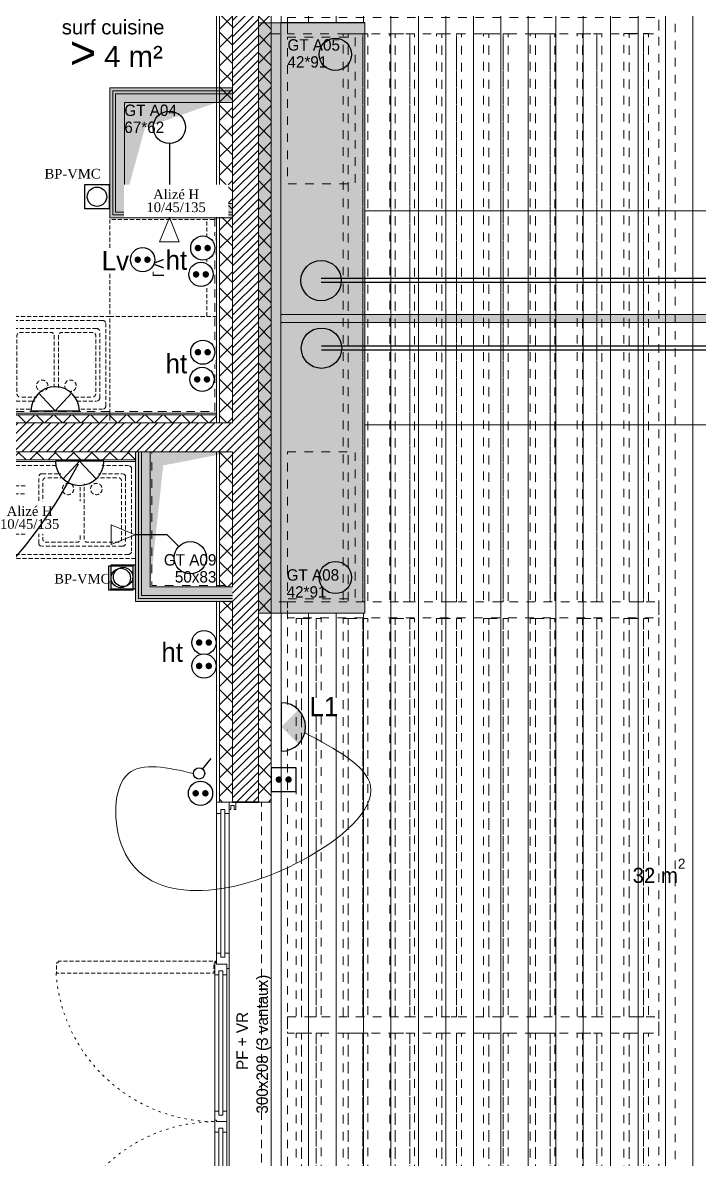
# Model space of a CAD drawing. Header units: centimetres. Extents: x 2738 to 7810, y 2495 to 5758.
# Drawn here: x 6062 to 6481, y 3696 to 4400 of the extents above; entities that cross this region are included whole.
import ezdxf

# ---------------------------------------------------------------- set-up
doc = ezdxf.new("R2010")
doc.units = ezdxf.units.CM
doc.header["$LTSCALE"] = 12.7
for name, pattern in [('ISO-03', [3, 1.2, -1.8]), ('Style de ligne -11', [0.694444, 0.41656, -0.277884]), ('Style de ligne -12', [0.328084, 0.109361, -0.218723]), ('Style de ligne -13', [0.295276, 0.19685, -0.098425]), ('VW-01', [0.83312, 0.41656, -0.41656])]:
    doc.linetypes.add(name, pattern=pattern)
for name, color, linetype, lineweight in [('B amÈnagement intÈrieur', 7, 'Continuous', 5), ('B aménagement intérieur', 7, 'Continuous', 5), ('B GÈnÈral', 7, 'Continuous', 5), ('B Général', 7, 'Continuous', 5), ('C ANNOTATIONS-prestations', 7, 'Continuous', 5), ('C ANNOTATIONS-texte surfaces', 7, 'Continuous', 5), ('F REMPLISSAGE-vert clair', 7, 'Continuous', 13), ('F REMPLISSAGE-vert clair-1', 7, 'Continuous', 5), ('F REMPLISSAGE-vert foncÈ', 7, 'Continuous', 5), ('F REMPLISSAGE-vert foncé', 7, 'Continuous', 13), ('prlm-ELEC-CFO', 1, 'Continuous', 25)]:
    doc.layers.add(name, color=color, linetype=linetype, lineweight=lineweight)
doc.layers.add('B faience', color=7, linetype='Style de ligne -11', lineweight=13, true_color=0x0040ff)
doc.layers.add('C ANNOTATIONS-textes-numérotation gaine', color=7, linetype='ISO-03', lineweight=5, true_color=0xdd0000)
doc.layers.add('prlm-VMC', color=93, linetype='Continuous')
doc.styles.add('Eurostile', font='')
doc.styles.add('Eurostile (bold)', font='')
doc.styles.add('prlm-elec-cfo', font='comic.ttf', dxfattribs={"height": 12})
doc.styles.add('prlm-sejc', font='arial.ttf', dxfattribs={"height": 20})
doc.styles.add('prlm-vmc', font='pala.ttf', dxfattribs={"height": 14})
doc.styles.get('Eurostile').set_extended_font_data('Eurostile')
doc.styles.get('Eurostile (bold)').set_extended_font_data('Eurostile', bold=True)
pattern_1 = [(45, (0, 0), (2.4253472, -2.6458333), [])]
pattern_2 = [(90, (0, 0), (17, 0), [])]
pattern_3 = [(45, (0, 0), (-5.656854, 5.656854), []), (135, (0, 0), (5.656854, 5.656854), [])]

# ---------------------------------------------------------------- blocks, each defined once
blk = doc.blocks.new('PF 300.208 + VR (3 vantaux)')
at = {"layer": 'B Général', "color": 7, "linetype": 'Continuous', "lineweight": 13}
for p, q in [((-150, 7), (-150, 17)), ((150, 7), (150, 17))]:
    blk.add_line(p, q, dxfattribs=at)
at = {"layer": 'B Général'}
blk.add_line((-143, 9), (47, 9), dxfattribs=at)
at = {"layer": 'B Général', "color": 7, "linetype": 'Continuous', "lineweight": 35}
for p, q in [((-150, 7), (-150, -9)), ((150, 7), (150, -9))]:
    blk.add_line(p, q, dxfattribs=at)
at = {"layer": 'B Général', "color": 7, "linetype": 'Style de ligne -13', "lineweight": 5, "flags": 128}
for points in [[(-147.5, 117), (-146.5, 117), (-146.5, 116), (-140, 116), (-140, 18.5), (-146.5, 18.5), (-146.5, 17.5), (-147.5, 17.5)], [(51.5, 115), (50.5, 115), (50.5, 116), (44, 116), (44, 18.5), (50.5, 18.5), (50.5, 17.5), (51.5, 17.5)]]:
    blk.add_lwpolyline(points, close=True, dxfattribs=at)
at = {"layer": 'B Général', "lineweight": 5, "flags": 128}
for points in [[(-143, 10.5), (-143, 9), (-150, 9), (-150, 17), (-145.5, 17), (-145.5, 10.5)], [(-54.5, 18), (-139, 18), (-139, 15.5), (-54.5, 15.5)], [(-41.5, 18), (43, 18), (43, 15.5), (-41.5, 15.5)], [(56.5, 17), (56.5, 14.25), (54, 14.25), (54, 11.75), (56.5, 11.75), (56.5, 9), (47, 9), (47, 10.5), (49.5, 10.5), (49.5, 17)], [(145.5, 14.25), (54, 14.25), (54, 11.75), (145.5, 11.75)], [(143, 17), (56.5, 17), (56.5, 14.25), (143, 14.25)], [(145.5, 14.25), (143, 14.25), (143, 17), (150, 17), (150, 9), (143, 9), (143, 11.75), (145.5, 11.75)], [(-150, 9), (-150, 5), (-145.5, 5), (-145.5, 6), (-148, 6), (-148, 8), (-145.5, 8), (-145.5, 9)], [(-54.5, 13), (-139, 13), (-139, 10.5), (-54.5, 10.5)], [(-41.5, 13), (43, 13), (43, 10.5), (-41.5, 10.5)], [(143, 11.75), (56.5, 11.75), (56.5, 9), (143, 9)], [(150, 9), (150, 5), (145.5, 5), (145.5, 6), (148, 6), (148, 8), (145.5, 8), (145.5, 9)]]:
    blk.add_lwpolyline(points, close=True, dxfattribs=at)
at = {"layer": 'B Général', "color": 7, "linetype": 'Continuous', "lineweight": 5, "flags": 128}
for points in [[(-139, 15.5), (-141.5, 15.5), (-141.5, 13), (-139, 13), (-139, 10.5), (-145.5, 10.5), (-145.5, 17), (-146.5, 17), (-146.5, 18), (-139, 18)], [(-54.5, 15.5), (-52, 15.5), (-52, 13), (-54.5, 13), (-54.5, 10.5), (-48, 10.5), (-48, 17), (-47, 17), (-47, 18), (-54.5, 18)], [(-41.5, 15.5), (-44, 15.5), (-44, 13), (-41.5, 13), (-41.5, 10.5), (-48, 10.5), (-48, 17), (-47, 17), (-47, 18), (-41.5, 18)], [(43, 15.5), (45.5, 15.5), (45.5, 13), (43, 13), (43, 10.5), (49.5, 10.5), (49.5, 17), (50.5, 17), (50.5, 18), (43, 18)]]:
    blk.add_lwpolyline(points, close=True, dxfattribs=at)
at = {"layer": 'B Général', "color": 7, "linetype": 'Style de ligne -11', "lineweight": 5, "flags": 128}
blk.add_lwpolyline([(-150, 9), (150, 9), (150, -11), (-150, -11)], close=True, dxfattribs=at)
at = {"layer": 'B Général', "lineweight": 13, "flags": 128}
blk.add_lwpolyline([(150, -9), (150, -17), (-150, -17), (-150, -9)], dxfattribs=at)
at = {"layer": 'B Général'}
for centre in [(-147, 17.5), (51, 17.5)]:
    blk.add_circle(centre, 0.5, dxfattribs=at)
at = {"layer": 'B Général', "color": 7, "linetype": 'Style de ligne -12', "lineweight": 5}
for centre, start, end in [((-147, 17.5), 0.29382, 90.28792), ((51, 17.5), 94.06495, 179.70618)]:
    blk.add_arc(centre, 99, start, end, dxfattribs=at)
at = {"layer": 'B Général', "insert": (2, 4.58), "char_height": 7.059, "attachment_point": 2, "rotation": 360, "line_spacing_factor": 0.894142, "style": 'Eurostile'}
blk.add_mtext('PF + VR', dxfattribs=at)
at = {"layer": 'C ANNOTATIONS-prestations', "rotation": 360, "line_spacing_factor": 0.894142}
for s, insert, char_height, attachment_point, style in [('6', (-141.14, -4.77), 9.41, 1, 'Eurostile (bold)'), ('300x208 (3 vantaux) ', (0, -7.82), 7.059, 2, 'Eurostile')]:
    blk.add_mtext(s, dxfattribs=dict(at, insert=insert, char_height=char_height, attachment_point=attachment_point, style=style))
blk = doc.blocks.new('Groupe-21-1')
at = {"layer": 'C ANNOTATIONS-prestations', "linetype": 'VW-01', "flags": 128}
for points in [[(6215.89, 4393.53), (6225.89, 4393.53), (6225.89, 4907.39), (6455.89, 4907.39), (6455.89, 3527.39), (6225.89, 3527.39), (6225.89, 4041.5), (6215.89, 4041.5), (6215.89, 3517.39), (6465.89, 3517.39), (6465.89, 4917.39), (6215.89, 4917.39)], [(6225.89, 4403.53), (6455.89, 4403.53), (6455.89, 4393.53), (6225.89, 4393.53)], [(6260.32, 4393.53), (6263.57, 4393.53), (6263.57, 4041.53), (6260.32, 4041.53)], [(6263.57, 4393.53), (6272.56, 4393.53), (6272.56, 4041.53), (6263.57, 4041.53)], [(6272.56, 4393.53), (6275.62, 4393.53), (6275.62, 4041.53), (6272.56, 4041.53)], [(6289.34, 4393.53), (6292.59, 4393.53), (6292.59, 4041.53), (6289.34, 4041.53)], [(6292.59, 4393.53), (6301.58, 4393.53), (6301.58, 4041.53), (6292.59, 4041.53)], [(6301.58, 4393.53), (6304.64, 4393.53), (6304.64, 4041.53), (6301.58, 4041.53)], [(6318.28, 4393.53), (6321.52, 4393.53), (6321.52, 4041.53), (6318.28, 4041.53)], [(6321.52, 4393.53), (6330.52, 4393.53), (6330.52, 4041.53), (6321.52, 4041.53)], [(6330.52, 4393.53), (6333.57, 4393.53), (6333.57, 4041.53), (6330.52, 4041.53)], [(6347.3, 4393.53), (6350.54, 4393.53), (6350.54, 4041.53), (6347.3, 4041.53)], [(6350.54, 4393.53), (6359.54, 4393.53), (6359.54, 4041.53), (6350.54, 4041.53)], [(6359.54, 4393.53), (6362.59, 4393.53), (6362.59, 4041.53), (6359.54, 4041.53)], [(6376.23, 4393.53), (6379.48, 4393.53), (6379.48, 4041.53), (6376.23, 4041.53)], [(6379.48, 4393.53), (6388.47, 4393.53), (6388.47, 4041.53), (6379.48, 4041.53)], [(6388.47, 4393.53), (6391.53, 4393.53), (6391.53, 4041.53), (6388.47, 4041.53)], [(6405.25, 4393.53), (6408.5, 4393.53), (6408.5, 4041.53), (6405.25, 4041.53)], [(6408.5, 4393.53), (6417.49, 4393.53), (6417.49, 4041.53), (6408.5, 4041.53)], [(6417.49, 4393.53), (6420.55, 4393.53), (6420.55, 4041.53), (6417.49, 4041.53)], [(6434.19, 4393.55), (6437.43, 4393.55), (6437.43, 4041.55), (6434.19, 4041.55)], [(6437.43, 4393.55), (6446.43, 4393.55), (6446.43, 4041.55), (6437.43, 4041.55)], [(6446.43, 4393.55), (6449.48, 4393.55), (6449.48, 4041.55), (6446.43, 4041.55)], [(6225.89, 4041.53), (6455.89, 4041.53), (6455.89, 4031.53), (6225.89, 4031.53)], [(6231.39, 4031.22), (6234.63, 4031.22), (6234.63, 3784.29), (6231.39, 3784.29)], [(6234.63, 4031.22), (6243.63, 4031.22), (6243.63, 3784.29), (6234.63, 3784.29)], [(6243.63, 4031.22), (6246.68, 4031.22), (6246.68, 3784.29), (6243.63, 3784.29)], [(6260.32, 4031.22), (6263.57, 4031.22), (6263.57, 3784.29), (6260.32, 3784.29)], [(6263.57, 4031.22), (6272.56, 4031.22), (6272.56, 3784.29), (6263.57, 3784.29)], [(6272.56, 4031.22), (6275.62, 4031.22), (6275.62, 3784.29), (6272.56, 3784.29)], [(6289.34, 4031.22), (6292.59, 4031.22), (6292.59, 3784.29), (6289.34, 3784.29)], [(6292.59, 4031.22), (6301.58, 4031.22), (6301.58, 3784.29), (6292.59, 3784.29)], [(6301.58, 4031.22), (6304.64, 4031.22), (6304.64, 3784.29), (6301.58, 3784.29)], [(6318.28, 4031.22), (6321.52, 4031.22), (6321.52, 3784.29), (6318.28, 3784.29)], [(6321.52, 4031.22), (6330.52, 4031.22), (6330.52, 3784.29), (6321.52, 3784.29)], [(6330.52, 4031.22), (6333.57, 4031.22), (6333.57, 3784.29), (6330.52, 3784.29)], [(6347.3, 4031.22), (6350.54, 4031.22), (6350.54, 3784.29), (6347.3, 3784.29)], [(6350.54, 4031.22), (6359.54, 4031.22), (6359.54, 3784.29), (6350.54, 3784.29)], [(6359.54, 4031.22), (6362.59, 4031.22), (6362.59, 3784.29), (6359.54, 3784.29)], [(6376.23, 4031.22), (6379.48, 4031.22), (6379.48, 3784.29), (6376.23, 3784.29)], [(6379.48, 4031.22), (6388.47, 4031.22), (6388.47, 3784.29), (6379.48, 3784.29)], [(6388.47, 4031.22), (6391.53, 4031.22), (6391.53, 3784.29), (6388.47, 3784.29)], [(6405.25, 4031.22), (6408.5, 4031.22), (6408.5, 3784.29), (6405.25, 3784.29)], [(6408.5, 4031.22), (6417.49, 4031.22), (6417.49, 3784.29), (6408.5, 3784.29)], [(6417.49, 4031.22), (6420.55, 4031.22), (6420.55, 3784.29), (6417.49, 3784.29)], [(6434.19, 4031.23), (6437.43, 4031.23), (6437.43, 3784.3), (6434.19, 3784.3)], [(6437.43, 4031.23), (6446.43, 4031.23), (6446.43, 3784.3), (6437.43, 3784.3)], [(6446.43, 4031.23), (6449.48, 4031.23), (6449.48, 3784.3), (6446.43, 3784.3)], [(6225.89, 3784.3), (6455.89, 3784.3), (6455.89, 3774.3), (6225.89, 3774.3)], [(6231.39, 3774.3), (6234.63, 3774.3), (6234.63, 3527.38), (6231.39, 3527.38)], [(6234.63, 3774.3), (6243.63, 3774.3), (6243.63, 3527.38), (6234.63, 3527.38)], [(6243.63, 3774.3), (6246.68, 3774.3), (6246.68, 3527.38), (6243.63, 3527.38)], [(6260.32, 3774.3), (6263.57, 3774.3), (6263.57, 3527.38), (6260.32, 3527.38)], [(6263.57, 3774.3), (6272.56, 3774.3), (6272.56, 3527.38), (6263.57, 3527.38)], [(6272.56, 3774.3), (6275.62, 3774.3), (6275.62, 3527.38), (6272.56, 3527.38)], [(6289.34, 3774.3), (6292.59, 3774.3), (6292.59, 3527.38), (6289.34, 3527.38)], [(6292.59, 3774.3), (6301.58, 3774.3), (6301.58, 3527.38), (6292.59, 3527.38)], [(6301.58, 3774.3), (6304.64, 3774.3), (6304.64, 3527.38), (6301.58, 3527.38)], [(6318.28, 3774.3), (6321.52, 3774.3), (6321.52, 3527.38), (6318.28, 3527.38)], [(6321.52, 3774.3), (6330.52, 3774.3), (6330.52, 3527.38), (6321.52, 3527.38)], [(6330.52, 3774.3), (6333.57, 3774.3), (6333.57, 3527.38), (6330.52, 3527.38)], [(6347.3, 3774.3), (6350.54, 3774.3), (6350.54, 3527.38), (6347.3, 3527.38)], [(6350.54, 3774.3), (6359.54, 3774.3), (6359.54, 3527.38), (6350.54, 3527.38)], [(6359.54, 3774.3), (6362.59, 3774.3), (6362.59, 3527.38), (6359.54, 3527.38)], [(6376.23, 3774.3), (6379.48, 3774.3), (6379.48, 3527.38), (6376.23, 3527.38)], [(6379.48, 3774.3), (6388.47, 3774.3), (6388.47, 3527.38), (6379.48, 3527.38)], [(6388.47, 3774.3), (6391.53, 3774.3), (6391.53, 3527.38), (6388.47, 3527.38)], [(6405.25, 3774.3), (6408.5, 3774.3), (6408.5, 3527.38), (6405.25, 3527.38)], [(6408.5, 3774.3), (6417.49, 3774.3), (6417.49, 3527.38), (6408.5, 3527.38)], [(6417.49, 3774.3), (6420.55, 3774.3), (6420.55, 3527.38), (6417.49, 3527.38)], [(6434.19, 3774.31), (6437.43, 3774.31), (6437.43, 3527.39), (6434.19, 3527.39)], [(6437.43, 3774.31), (6446.43, 3774.31), (6446.43, 3527.39), (6437.43, 3527.39)], [(6446.43, 3774.31), (6449.48, 3774.31), (6449.48, 3527.39), (6446.43, 3527.39)]]:
    blk.add_lwpolyline(points, close=True, dxfattribs=at)
blk = doc.blocks.new('Groupe-25-1')
at = {"layer": 'B Général', "color": 7, "linetype": 'VW-01', "lineweight": 5, "flags": 128}
for points in [[(6124.89, 4350.89), (6191.89, 4350.89), (6191.89, 4288.39), (6124.89, 4288.39)], [(6141.89, 4134.39), (6191.89, 4134.39), (6191.89, 4051.63), (6141.89, 4051.63)]]:
    blk.add_lwpolyline(points, close=True, dxfattribs=at)
at = {"layer": 'C ANNOTATIONS-textes-numérotation gaine', "color": 7, "linetype": 'VW-01', "flags": 128}
for points in [[(6225.89, 4391.39), (6267.89, 4391.39), (6267.89, 4300.39), (6225.89, 4300.39)], [(6225.89, 4134.39), (6267.89, 4134.39), (6267.89, 4043.39), (6225.89, 4043.39)]]:
    blk.add_lwpolyline(points, close=True, dxfattribs=at)
at = {"layer": 'C ANNOTATIONS-textes-numérotation gaine', "color": 7, "char_height": 7.059, "line_spacing_factor": 0.894142, "style": 'Eurostile'}
for s, insert, width, attachment_point in [('GT A05\\P42*91', (6225.89, 4390.09), 42, 1), ('GT A04\\P67*62', (6124.89, 4349.59), 56.9358, 1), ('GT A09\\P50x83', (6181.89, 4071.02), 50, 3), ('GT A08\\P42*91', (6225.38, 4061.68), 40.9969, 1)]:
    blk.add_mtext(s, dxfattribs=dict(at, insert=insert, width=width, attachment_point=attachment_point))
blk = doc.blocks.new('xi.4m²')
at = {"color": 0}
blk.add_wipeout([(-34.54, 20.54), (34.54, 20.54), (34.54, -20.54), (-34.54, -20.54)], dxfattribs=at).dxf.layer = 'prlm-ELEC-CFO'
at = {"layer": 'prlm-ELEC-CFO', "color": 0, "attachment_point": 6, "line_spacing_factor": 0.8, "style": 'prlm-sejc'}
for s, insert, char_height in [('surf cuisine', (30.36, 8.9), 9), ('4 m²', (29.31, -9.19), 13)]:
    blk.add_mtext(s, dxfattribs=dict(at, insert=insert, char_height=char_height))
at = {"layer": 'prlm-ELEC-CFO', "color": 0, "style": 'prlm-sejc', "flags": 8}
blk.add_attdef('?', (-28.3, -16.79), '', height=20, dxfattribs=at)
blk = doc.blocks.new('xi.LV')
at = {"color": 0, "lineweight": 5}
blk.add_wipeout([(-7.5, -7.5), (7.5, -7.5), (7.5, 7.5), (-7.5, 7.5)], dxfattribs=at).dxf.layer = 'prlm-ELEC-CFO'
at = {"layer": 'prlm-ELEC-CFO', "color": 0, "linetype": 'ByBlock', "lineweight": 5, "const_width": 2}
for points in [[(-4, 0, 1), (-2, 0, 1)], [(2, 0, 1), (4, 0, 1)]]:
    blk.add_lwpolyline(points, format="xyb", close=True, dxfattribs=at)
at = {"layer": 'prlm-ELEC-CFO', "color": 0, "linetype": 'ByBlock', "lineweight": -2}
blk.add_circle((0, 0), 7.5, dxfattribs=at)
blk = doc.blocks.new('xi.ECAP')
at = {"color": 0}
blk.add_wipeout([(-15, 0), (-10.13, 11.06), (0, 15), (10.13, 11.06), (15, 0)], dxfattribs=at).dxf.layer = 'prlm-ELEC-CFO'
at = {"layer": 'prlm-ELEC-CFO', "color": 0, "linetype": 'ByBlock', "lineweight": -2, "flags": 128}
blk.add_lwpolyline([(15, 0, 1), (-15, 0)], format="xyb", close=True, dxfattribs=at)
at = {"layer": 'prlm-ELEC-CFO', "color": 0}
blk.add_lwpolyline([(-10.13, 11.06), (0, 0), (10.13, 11.06)], dxfattribs=at)
blk = doc.blocks.new('xi.PCHT')
at = {"color": 0, "lineweight": 5}
blk.add_wipeout([(-7.5, -7.5), (7.5, -7.5), (7.5, 7.5), (-7.5, 7.5)], dxfattribs=at).dxf.layer = 'prlm-ELEC-CFO'
at = {"layer": 'prlm-ELEC-CFO', "color": 0, "linetype": 'ByBlock', "lineweight": 5, "const_width": 2}
for points in [[(-4, 0, 1), (-2, 0, 1)], [(2, 0, 1), (4, 0, 1)]]:
    blk.add_lwpolyline(points, format="xyb", close=True, dxfattribs=at)
at = {"layer": 'prlm-ELEC-CFO', "color": 0, "linetype": 'ByBlock', "lineweight": -2}
blk.add_circle((0, 0), 7.5, dxfattribs=at)
blk = doc.blocks.new('xi.PC')
at = {"color": 0, "lineweight": 5}
blk.add_wipeout([(-7.5, -7.5), (7.5, -7.5), (7.5, 7.5), (-7.5, 7.5)], dxfattribs=at).dxf.layer = 'prlm-ELEC-CFO'
at = {"layer": 'prlm-ELEC-CFO', "color": 0, "linetype": 'ByBlock', "lineweight": 5, "const_width": 2}
for points in [[(-4, 0, 1), (-2, 0, 1)], [(2, 0, 1), (4, 0, 1)]]:
    blk.add_lwpolyline(points, format="xyb", close=True, dxfattribs=at)
at = {"layer": 'prlm-ELEC-CFO', "color": 0, "linetype": 'ByBlock', "lineweight": -2}
blk.add_circle((0, 0), 7.5, dxfattribs=at)
blk = doc.blocks.new('xi.bp-vmc-cui')
at = {"layer": 'prlm-VMC', "color": 0, "linetype": 'ByBlock', "lineweight": -2, "flags": 128}
blk.add_lwpolyline([(-7.5, 7.5), (7.5, 7.5), (7.5, -7.5), (-7.5, -7.5)], close=True, dxfattribs=at)
at = {"layer": 'prlm-VMC', "color": 0, "linetype": 'ByBlock', "lineweight": -2}
blk.add_circle((0, 0), 6, dxfattribs=at)
blk = doc.blocks.new('xi.PCHD')
at = {"color": 0, "lineweight": 5}
blk.add_wipeout([(-7.5, -7.5), (7.5, -7.5), (7.5, 7.5), (-7.5, 7.5)], dxfattribs=at).dxf.layer = 'prlm-ELEC-CFO'
at = {"layer": 'prlm-ELEC-CFO', "color": 0, "linetype": 'ByBlock', "lineweight": 5, "const_width": 2}
for points in [[(-4, 0, 1), (-2, 0, 1)], [(2, 0, 1), (4, 0, 1)]]:
    blk.add_lwpolyline(points, format="xyb", close=True, dxfattribs=at)
at = {"layer": 'prlm-ELEC-CFO', "color": 0, "linetype": 'ByBlock', "lineweight": -2}
blk.add_circle((0, 0), 7.5, dxfattribs=at)
blk = doc.blocks.new('Evier 120.60 T3 et +')
at = {"layer": 'B Général', "color": 7, "linetype": 'Style de ligne -13', "lineweight": 5}
for p, q in [((-57.5, -55.5), (-57.5, -4.5)), ((-55.5, -2.5), (55.5, -2.5)), ((57.5, -4.5), (57.5, -55.5)), ((0, -50.5), (0, -9.53)), ((2, -7.53), (51.79, -7.53)), ((18.98, -10), (18.98, -10)), ((53.79, -9.53), (53.79, -50.5)), ((-52.5, -20), (-7.5, -20)), ((-52.12, -15), (-7.88, -15)), ((-52.5, -25), (-7.5, -25)), ((-52.5, -30), (-7.5, -30)), ((-52.5, -35), (-7.5, -35)), ((-52.5, -40), (-7.5, -40)), ((-52.12, -45), (-7.88, -45)), ((25.65, -43.33), (25.65, -43.33)), ((51.79, -52.5), (2, -52.5)), ((9.17, -50), (9.17, -50)), ((55.5, -57.5), (-55.5, -57.5))]:
    blk.add_line(p, q, dxfattribs=at)
at = {"layer": 'B Général', "color": 7, "linetype": 'Style de ligne -13', "lineweight": 5, "flags": 128}
blk.add_lwpolyline([(-60, 0), (-60, 6), (60, 6), (60, 0)], dxfattribs=at)
blk.add_lwpolyline([(-60, 0), (60, 0), (60, -60), (-60, -60)], close=True, dxfattribs=at)
for points in [[(25.65, -12), (25.65, -48, -0.414212), (23.65, -50), (4.5, -50, -0.198914), (3.09, -49.41, -0.198914), (2.5, -48), (2.5, -12, -0.414214), (4.5, -10)], [(25.65, -12, 0.414212), (23.65, -10), (4.45, -10)], [(28.15, -12), (28.15, -48, 0.414212), (30.15, -50), (49.29, -50, 0.198914), (50.71, -49.41, 0.198914), (51.29, -48), (51.29, -12, 0.414214), (49.29, -10)], [(28.15, -12, -0.414212), (30.15, -10), (49.34, -10)]]:
    blk.add_lwpolyline(points, format="xyb", dxfattribs=at)
at = {"layer": 'B Général', "color": 7, "linetype": 'Style de ligne -13', "lineweight": 5}
for centre, start, end in [((-55.5, -4.5), 90, 180), ((55.5, -4.5), 0, 90), ((2, -9.53), 90, 180), ((51.79, -9.53), 0, 90), ((-55.5, -55.5), 180, 270), ((2, -50.5), 180, 270), ((51.79, -50.5), 270, 0), ((55.5, -55.5), 270, 0)]:
    blk.add_arc(centre, 2, start, end, dxfattribs=at)
for centre in [(18.15, -17), (35.65, -17)]:
    blk.add_ellipse(centre, major_axis=(3.54, 0), ratio=1, dxfattribs=at)
blk = doc.blocks.new('Lave Vaisselle')
at = {"layer": 'B Général', "color": 7, "linetype": 'Style de ligne -13', "lineweight": 5, "flags": 128}
blk.add_lwpolyline([(-30, 30), (-30, 36), (30, 36), (30, 30)], dxfattribs=at)
blk.add_lwpolyline([(-30, 30), (30, 30), (30, -30), (-30, -30)], close=True, dxfattribs=at)
at = {"layer": 'B Général', "color": 7, "insert": (0, 0), "char_height": 7.059, "attachment_point": 5, "line_spacing_factor": 0.894142, "style": 'Eurostile'}
blk.add_mtext('LV', dxfattribs=at)
blk = doc.blocks.new('xi.ECAP-EXT')
at = {"color": 0}
blk.add_wipeout([(-15, 0), (-10.13, 11.06), (0, 2), (10.13, 11.06), (15, 0)], dxfattribs=at).dxf.layer = 'prlm-ELEC-CFO'
at = {"layer": 'prlm-ELEC-CFO', "linetype": 'ByBlock', "lineweight": 5}
blk.add_hatch(color=0, dxfattribs=at).paths.add_polyline_path([(10.61, 10.61, 0.414214), (-10.61, 10.61), (0, 0)])
at = {"layer": 'prlm-ELEC-CFO', "color": 0, "linetype": 'ByBlock', "lineweight": -2, "flags": 128}
blk.add_lwpolyline([(15, 0, 1), (-15, 0)], format="xyb", close=True, dxfattribs=at)
blk = doc.blocks.new('xi.SA')
at = {"layer": 'prlm-ELEC-CFO', "color": 0}
blk.add_lwpolyline([(0.2, -1.28), (5.5, 5.28)], dxfattribs=at)
blk.add_circle((-2, -4), 3.5, dxfattribs=at)
blk = doc.blocks.new('xi.PC-EXT')
at = {"layer": 'prlm-ELEC-CFO', "color": 0, "linetype": 'ByBlock', "lineweight": -2, "flags": 128}
blk.add_lwpolyline([(-7.5, 7.5), (7.5, 7.5), (7.5, -7.5), (-7.5, -7.5)], close=True, dxfattribs=at)
at = {"layer": 'prlm-ELEC-CFO', "color": 0, "linetype": 'ByBlock', "lineweight": 5, "const_width": 2}
for points in [[(-4, 0, 1), (-2, 0, 1)], [(2, 0, 1), (4, 0, 1)]]:
    blk.add_lwpolyline(points, format="xyb", close=True, dxfattribs=at)
blk = doc.blocks.new('xi.be')
at = {"layer": 'prlm-VMC', "color": 0, "linetype": 'ByBlock', "lineweight": 5, "flags": 128}
blk.add_lwpolyline([(-6.17, -15), (6.17, -15), (0, 0)], close=True, dxfattribs=at)
at = {"layer": 'prlm-VMC', "color": 0, "linetype": 'ByBlock', "lineweight": 5}
blk.add_solid([(0, -1), (5.17, -14), (-5.17, -14), (0, -1)], dxfattribs=at)

msp = doc.modelspace()

# ---------------------------------------------------------------- hatches: boundary and pattern name
at = {"layer": 'B GÈnÈral', "linetype": 'Continuous', "lineweight": 5, "true_color": 0x444444}
h = msp.add_hatch(dxfattribs=at)
h.set_pattern_fill('BARDAGE BOIS-2', color=250, style=0, pattern_type=2)
h.set_pattern_definition(pattern_2)
h.paths.add_polyline_path([(6215.89, 4893.35), (6215.89, 4400.24), (6273.89, 4400.24), (6273.89, 4283.76), (6750.8, 4283.6), (6750.8, 4893.36)])
at = {"layer": 'B GÈnÈral', "linetype": 'Continuous', "lineweight": 5, "true_color": 0x808080}
h = msp.add_hatch(dxfattribs=at)
h.set_pattern_fill('02_ISOLANT', color=8, style=0, pattern_type=2)
h.set_pattern_definition(pattern_3)
h.paths.add_polyline_path([(6183.89, 4517.39), (6183.89, 4152.39), (6191.89, 4152.39), (6191.89, 4517.39)])
at = {"layer": 'B GÈnÈral', "linetype": 'Continuous', "lineweight": 5}
h = msp.add_hatch(dxfattribs=at)
h.set_pattern_fill('50_BETON', style=0, pattern_type=2)
h.set_pattern_definition(pattern_1)
h.paths.add_polyline_path([(6191.89, 3917.39), (6207.89, 3917.39), (6207.89, 4517.39), (6191.89, 4517.39)])
at = {"layer": 'B GÈnÈral', "linetype": 'Continuous', "lineweight": 5, "true_color": 0x808080}
h = msp.add_hatch(dxfattribs=at)
h.set_pattern_fill('02_ISOLANT', color=8, angle=90, style=0, pattern_type=2)
h.set_pattern_definition([(135, (0, 0), (-5.656854, -5.656854), []), (225, (0, 0), (-5.656854, 5.656854), [])])
h.paths.add_polyline_path([(6207.89, 3917.39), (6215.89, 3917.39), (6215.89, 4517.39), (6207.89, 4517.39)])
at = {"layer": 'B GÈnÈral', "linetype": 'Continuous', "lineweight": 0, "true_color": 0xbbbbbb}
msp.add_hatch(color=9, dxfattribs=at).paths.add_polyline_path([(6207.89, 4034.53), (6207.89, 4400.24), (6273.89, 4400.24), (6273.89, 4034.53)])
at = {"layer": 'B GÈnÈral', "linetype": 'Continuous', "lineweight": 5, "true_color": 0x444444}
h = msp.add_hatch(dxfattribs=at)
h.set_pattern_fill('BARDAGE BOIS-2', color=250, style=0, pattern_type=2)
h.set_pattern_definition(pattern_2)
h.paths.add_polyline_path([(6273.89, 4283.76), (6750.8, 4283.76), (6750.8, 4151.22), (6273.89, 4151.22)])
at = {"layer": 'B GÈnÈral', "linetype": 'Continuous', "lineweight": 0, "true_color": 0xeeeeee}
msp.add_hatch(color=7, dxfattribs=at).paths.add_polyline_path([(6750.8, 4219.5), (6221.89, 4219.5), (6221.89, 4214.5), (6750.8, 4214.5)])
at = {"layer": 'B GÈnÈral', "linetype": 'Continuous', "lineweight": 5, "true_color": 0x808080}
h = msp.add_hatch(dxfattribs=at)
h.set_pattern_fill('02_ISOLANT', color=8, style=0, pattern_type=2)
h.set_pattern_definition(pattern_3)
h.paths.add_polyline_path([(5827.76, 4157.39), (5827.76, 4152.39), (6181.89, 4152.39), (6181.89, 4157.39)])
at = {"layer": 'B GÈnÈral', "linetype": 'Continuous', "lineweight": 5}
h = msp.add_hatch(dxfattribs=at)
h.set_pattern_fill('50_BETON', style=0, pattern_type=2)
h.set_pattern_definition(pattern_1)
h.paths.add_polyline_path([(6191.89, 4134.39), (6191.89, 4152.39), (5534.55, 4152.39), (5534.55, 4134.39)])
at = {"layer": 'B GÈnÈral', "linetype": 'Continuous', "lineweight": 5, "true_color": 0x444444}
h = msp.add_hatch(dxfattribs=at)
h.set_pattern_fill('BARDAGE BOIS-2', color=250, style=0, pattern_type=2)
h.set_pattern_definition(pattern_2)
h.paths.add_polyline_path([(6215.89, 3541.38), (6215.89, 4034.53), (6273.89, 4034.53), (6273.89, 4151.4), (6750.8, 4151.22), (6750.8, 3541.42)])
at = {"layer": 'B GÈnÈral', "linetype": 'Continuous', "lineweight": 5, "true_color": 0x808080}
h = msp.add_hatch(dxfattribs=at)
h.set_pattern_fill('02_ISOLANT', color=8, angle=180, style=0, pattern_type=2)
h.set_pattern_definition([(225, (5510.789, 3845.389), (5.65685, -5.65685), []), (315, (5510.789, 3845.389), (-5.65685, -5.65685), [])])
h.paths.add_polyline_path([(6131.89, 4129.39), (6131.89, 4134.39), (5812.96, 4134.39), (5812.96, 4129.39)])
h = msp.add_hatch(dxfattribs=at)
h.set_pattern_fill('02_ISOLANT', color=8, angle=180, style=0, pattern_type=2)
h.set_pattern_definition([(225, (0, 0), (5.656854, -5.656854), []), (315, (0, 0), (-5.656854, -5.656854), [])])
h.paths.add_polyline_path([(6191.89, 4050.75), (6191.89, 4134.39), (6183.89, 4134.39), (6183.89, 4050.75)])
h = msp.add_hatch(dxfattribs=at)
h.set_pattern_fill('02_ISOLANT', color=8, angle=-90, style=0, pattern_type=2)
h.set_pattern_definition([(-45, (0, 0), (5.656854, 5.656854), []), (45, (0, 0), (5.656854, -5.656854), [])])
h.paths.add_polyline_path([(6191.89, 4041.75), (6183.89, 4041.75), (6183.89, 3917.39), (6191.89, 3917.39)])

# ---------------------------------------------------------------- linework, layer by layer
at = {"layer": 'B amÈnagement intÈrieur', "color": 9, "linetype": 'Continuous', "true_color": 0xc0dcc0}
for points in [[(6124.89, 4288.39), (6115.89, 4279.39), (6124.89, 4350.89), (6115.89, 4359.89)], [(6124.89, 4350.89), (6115.89, 4359.89), (6191.89, 4350.89), (6191.89, 4359.89)], [(6191.89, 4288.39), (6191.89, 4279.39), (6124.89, 4288.39), (6115.89, 4279.39)], [(6140.89, 4050.75), (6131.89, 4041.75), (6140.89, 4134.39), (6131.89, 4134.39)], [(6131.89, 4041.75), (6191.89, 4041.75), (6140.89, 4050.75), (6191.89, 4050.75)]]:
    msp.add_solid(points, dxfattribs=at)
at = {"layer": 'B amÈnagement intÈrieur', "color": 254, "linetype": 'Continuous', "true_color": 0xd6d6d6}
msp.add_solid([(6148.94, 4125.99), (6191.89, 4134.39), (6140.89, 4050.75), (6140.89, 4134.39)], dxfattribs=at)
at = {"layer": 'B aménagement intérieur', "color": 7, "linetype": 'Continuous', "lineweight": 13}
for p, q in [((6115.89, 4279.39), (6115.89, 4359.89)), ((6115.89, 4359.89), (6191.89, 4359.89)), ((6191.89, 4350.89), (6191.89, 4359.89)), ((6124.89, 4288.39), (6124.89, 4350.89)), ((6124.89, 4350.89), (6191.89, 4350.89)), ((6191.89, 4288.39), (6124.89, 4288.39)), ((6191.89, 4279.39), (6115.89, 4279.39)), ((6131.89, 4041.75), (6131.89, 4134.39)), ((6140.89, 4050.75), (6140.89, 4134.39)), ((6181.89, 4050.75), (6140.89, 4050.75)), ((6181.89, 4041.75), (6131.89, 4041.75))]:
    msp.add_line(p, q, dxfattribs=at)
at = {"layer": 'B faience'}
msp.add_line((5812.96, 4128.39), (6094.84, 4128.39), dxfattribs=at)
at = {"layer": 'B faience', "flags": 128}
msp.add_lwpolyline([(6180.89, 4279.39), (6180.89, 4159.39), (5995.89, 4159.39)], dxfattribs=at)
at = {"layer": 'B GÈnÈral', "color": 254, "linetype": 'Continuous', "true_color": 0xd6d6d6}
msp.add_solid([(6137.62, 4335.16), (6181.89, 4350.89), (6124.89, 4288.39), (6124.89, 4350.89)], dxfattribs=at)
at = {"layer": 'B Général', "color": 7, "linetype": 'Continuous', "lineweight": 5}
for p, q in [((6181.89, 4152.39), (6181.89, 4517.39)), ((6183.89, 4152.39), (6183.89, 4517.39)), ((6183.89, 4152.39), (6183.89, 4517.39)), ((6191.89, 4152.39), (6191.89, 4517.39)), ((6207.89, 3917.39), (6207.89, 4517.39)), ((6215.89, 3917.39), (6215.89, 4517.39)), ((5827.76, 4158.39), (6181.89, 4158.39)), ((5827.76, 4157.39), (6181.89, 4157.39)), ((5629.96, 4152.39), (6181.89, 4152.39)), ((5827.76, 4152.39), (6181.89, 4152.39)), ((5534.55, 4134.39), (6131.89, 4134.39)), ((6131.89, 4134.39), (5812.96, 4134.39)), ((6140.89, 4134.39), (6181.89, 4134.39)), ((6181.89, 4050.75), (6181.89, 4134.39)), ((6183.89, 4050.75), (6183.89, 4134.39)), ((6183.89, 4050.75), (6183.89, 4134.39)), ((6191.89, 4050.75), (6191.89, 4134.39)), ((6131.89, 4129.39), (5812.96, 4129.39)), ((6131.89, 4128.39), (5812.96, 4128.39)), ((6181.89, 3917.39), (6181.89, 4041.75)), ((6183.89, 3917.39), (6183.89, 4041.75)), ((6183.89, 3917.39), (6183.89, 4041.75)), ((6191.89, 3917.39), (6191.89, 4041.75))]:
    msp.add_line(p, q, dxfattribs=at)
at = {"layer": 'B Général', "color": 7, "linetype": 'Continuous', "lineweight": 13}
for p, q in [((6181.89, 4152.39), (6181.89, 4517.39)), ((6215.89, 3917.39), (6215.89, 4517.39)), ((5827.76, 4158.39), (6181.89, 4158.39)), ((6181.89, 4152.39), (6181.89, 4158.39)), ((5827.76, 4152.39), (6181.89, 4152.39)), ((6131.89, 4134.39), (5812.96, 4134.39)), ((6181.89, 4050.75), (6181.89, 4134.39)), ((6131.89, 4128.39), (5812.96, 4128.39)), ((6181.89, 3917.39), (6181.89, 4041.75)), ((6215.89, 3917.39), (6181.89, 3917.39))]:
    msp.add_line(p, q, dxfattribs=at)
at = {"layer": 'B Général', "color": 7, "linetype": 'Continuous', "lineweight": 18}
for p, q in [((6191.89, 4152.39), (6191.89, 4517.39)), ((6207.89, 3917.39), (6207.89, 4517.39)), ((5629.96, 4152.39), (6181.89, 4152.39)), ((6181.89, 4152.39), (6191.89, 4152.39)), ((5534.55, 4134.39), (6181.89, 4134.39)), ((6191.89, 4134.39), (6181.89, 4134.39)), ((6191.89, 4050.75), (6191.89, 4134.39)), ((6191.89, 3917.39), (6191.89, 4041.75))]:
    msp.add_line(p, q, dxfattribs=at)
at = {"layer": 'B Général', "color": 7, "linetype": 'Continuous', "lineweight": 5, "flags": 128}
for points in [[(6215.89, 4893.35), (6215.89, 4400.24), (6273.89, 4400.24), (6273.89, 4283.76), (6750.8, 4283.6), (6750.8, 4893.36)], [(6207.89, 4034.53), (6207.89, 4400.24), (6273.89, 4400.24), (6273.89, 4034.53)], [(6273.89, 4283.76), (6750.8, 4283.76), (6750.8, 4151.22), (6273.89, 4151.22)], [(6750.8, 4219.5), (6221.89, 4219.5), (6221.89, 4214.5), (6750.8, 4214.5)], [(6215.89, 3541.38), (6215.89, 4034.53), (6273.89, 4034.53), (6273.89, 4151.4), (6750.8, 4151.22), (6750.8, 3541.42)]]:
    msp.add_lwpolyline(points, close=True, dxfattribs=at)
at = {"layer": 'B Général', "flags": 128}
msp.add_lwpolyline([(6221.88, 4400.53), (6273.89, 4400.53), (6273.89, 4034.53), (6221.88, 4034.53)], close=True, dxfattribs=at)
at = {"layer": 'F REMPLISSAGE-vert clair'}
for p, q in [((6117.69, 4281.19), (6117.69, 4358.09)), ((6117.69, 4358.09), (6191.89, 4358.09)), ((6119.49, 4282.99), (6119.49, 4356.29)), ((6119.49, 4282.99), (6119.49, 4356.29)), ((6119.49, 4356.29), (6191.89, 4356.29)), ((6119.49, 4356.29), (6191.89, 4356.29)), ((6191.89, 4282.99), (6119.49, 4282.99)), ((6191.89, 4282.99), (6119.49, 4282.99)), ((6191.89, 4281.19), (6117.69, 4281.19)), ((6133.69, 4043.55), (6133.69, 4134.39)), ((6135.49, 4045.35), (6135.49, 4134.39)), ((6135.49, 4045.35), (6135.49, 4134.39)), ((6191.89, 4043.55), (6133.69, 4043.55)), ((6191.89, 4045.35), (6135.49, 4045.35)), ((6191.89, 4045.35), (6135.49, 4045.35))]:
    msp.add_line(p, q, dxfattribs=at)
at = {"layer": 'F REMPLISSAGE-vert clair', "color": 7, "linetype": 'Continuous', "lineweight": 13}
for p, q in [((6124.89, 4288.39), (6124.89, 4350.89)), ((6124.89, 4350.89), (6191.89, 4350.89)), ((6191.89, 4288.39), (6124.89, 4288.39)), ((6140.89, 4050.75), (6140.89, 4134.39)), ((6181.89, 4050.75), (6140.89, 4050.75)), ((6191.89, 4050.75), (6181.89, 4050.75))]:
    msp.add_line(p, q, dxfattribs=at)
at = {"layer": 'F REMPLISSAGE-vert clair-1', "color": 9, "linetype": 'Continuous', "true_color": 0xc0dcc0}
for points in [[(6117.69, 4281.19), (6119.49, 4282.99), (6117.69, 4358.09), (6119.49, 4356.29)], [(6117.69, 4358.09), (6119.49, 4356.29), (6191.89, 4358.09), (6191.89, 4356.29)], [(6119.49, 4282.99), (6124.89, 4288.39), (6119.49, 4356.29), (6124.89, 4350.89)], [(6119.49, 4356.29), (6124.89, 4350.89), (6191.89, 4356.29), (6191.89, 4350.89)], [(6191.89, 4281.19), (6191.89, 4282.99), (6117.69, 4281.19), (6119.49, 4282.99)], [(6191.89, 4282.99), (6191.89, 4288.39), (6119.49, 4282.99), (6124.89, 4288.39)], [(6133.69, 4043.55), (6135.49, 4045.35), (6133.69, 4134.39), (6135.49, 4134.39)], [(6135.49, 4045.35), (6140.89, 4050.75), (6135.49, 4134.39), (6140.89, 4134.39)], [(6135.49, 4045.35), (6191.89, 4045.35), (6140.89, 4050.75), (6191.89, 4050.75)], [(6133.69, 4043.55), (6191.89, 4043.55), (6135.49, 4045.35), (6191.89, 4045.35)]]:
    msp.add_solid(points, dxfattribs=at)
at = {"layer": 'F REMPLISSAGE-vert foncÈ', "color": 54, "linetype": 'Continuous', "true_color": 0x99aa00}
for points in [[(6115.89, 4279.39), (6117.69, 4281.19), (6115.89, 4359.89), (6117.69, 4358.09)], [(6115.89, 4359.89), (6117.69, 4358.09), (6191.89, 4359.89), (6191.89, 4358.09)], [(6191.89, 4279.39), (6191.89, 4281.19), (6115.89, 4279.39), (6117.69, 4281.19)], [(6131.89, 4041.75), (6133.69, 4043.55), (6131.89, 4134.39), (6133.69, 4134.39)], [(6131.89, 4041.75), (6191.89, 4041.75), (6133.69, 4043.55), (6191.89, 4043.55)]]:
    msp.add_solid(points, dxfattribs=at)
at = {"layer": 'F REMPLISSAGE-vert foncé', "color": 7, "linetype": 'Continuous', "lineweight": 13}
for p, q in [((6115.89, 4279.39), (6115.89, 4359.89)), ((6115.89, 4359.89), (6191.89, 4359.89)), ((6191.89, 4279.39), (6115.89, 4279.39)), ((6131.89, 4041.75), (6131.89, 4134.39)), ((6181.89, 4041.75), (6131.89, 4041.75)), ((6181.89, 4041.75), (6191.89, 4041.75))]:
    msp.add_line(p, q, dxfattribs=at)
at = {"layer": 'F REMPLISSAGE-vert foncé'}
for p, q in [((6117.69, 4281.19), (6117.69, 4358.09)), ((6117.69, 4358.09), (6191.89, 4358.09)), ((6191.89, 4281.19), (6117.69, 4281.19)), ((6133.69, 4043.55), (6133.69, 4134.39)), ((6191.89, 4043.55), (6133.69, 4043.55))]:
    msp.add_line(p, q, dxfattribs=at)
at = {"layer": 'prlm-VMC', "ltscale": 25}
for p, q in [((6799.42, 4241.77), (6246.73, 4241.77)), ((6799.42, 4239.27), (6246.73, 4239.27)), ((6799.42, 4199.9), (6246.99, 4199.9)), ((6799.42, 4197.4), (6246.99, 4197.4))]:
    msp.add_line(p, q, dxfattribs=at)
at = {"layer": 'prlm-VMC'}
for points in [[(6152.76, 4325.53), (6152.76, 4279.63)], [(6158.68, 4075.86), (6151.45, 4083.09), (6131.65, 4083.09)]]:
    msp.add_lwpolyline(points, dxfattribs=at)
for centre, radius in [((6255.57, 4380.69), 10), ((6152.76, 4335.53), 10), ((6246.73, 4240.52), 12.5), ((6246.99, 4198.65), 12.5), ((6165.75, 4068.79), 10), ((6255.57, 4056.58), 10)]:
    msp.add_circle(centre, radius, dxfattribs=at)

# ---------------------------------------------------------------- block references
at = {"layer": 'B aménagement intérieur', "color": 7, "xscale": -1}
for name, p, rotation in [('Lave Vaisselle', (6145.89, 4248.39), 270), ('Evier 120.60 T3 et +', (6055.89, 4158.39), 180)]:
    msp.add_blockref(name, p, dxfattribs=dict(at, rotation=rotation))
at = {"layer": 'B Général', "color": 7}
msp.add_blockref('Evier 120.60 T3 et +', (6071.89, 4128.39), dxfattribs=at)
at = {"layer": 'B Général', "color": 7, "rotation": 90}
msp.add_blockref('PF 300.208 + VR (3 vantaux)', (6198.89, 3767.39), dxfattribs=at)
at = {"layer": 'C ANNOTATIONS-prestations'}
msp.add_blockref('Groupe-21-1', (0, 0), dxfattribs=at)
at = {"layer": 'C ANNOTATIONS-textes-numérotation gaine', "color": 7}
msp.add_blockref('Groupe-25-1', (0, 0), dxfattribs=at)
at = {"layer": 'prlm-ELEC-CFO'}
for name, p in [('xi.bp-vmc-cui', (6107.97, 4292.52)), ('xi.bp-vmc-cui', (6122.7, 4056.25)), ('xi.PC-EXT', (6223.58, 3931.35))]:
    msp.add_blockref(name, p, dxfattribs=at)
at = {"layer": 'prlm-VMC', "color": 1, "xscale": -1, "rotation": 359.9999973709685}
msp.add_blockref('xi.be', (6152.76, 4279.63), dxfattribs=at)
at = {"layer": 'prlm-VMC', "color": 1, "rotation": 270.0000026290315}
msp.add_blockref('xi.be', (6131.65, 4083.09), dxfattribs=at)
at = {"layer": 'prlm-VMC'}
msp.add_blockref('xi.bp-vmc-cui', (6124.15, 4056.92), dxfattribs=at)

# ---------------------------------------------------------------- texts
at = {"layer": 'C ANNOTATIONS-texte surfaces', "color": 7, "insert": (6456, 3882.36), "char_height": 9.412, "attachment_point": 2, "line_spacing_factor": 0.894142, "style": 'Eurostile'}
msp.add_mtext('32 m{\\H0.6667x;\\S2^ ;}', dxfattribs=at)
at = {"layer": 'prlm-ELEC-CFO', "char_height": 6, "attachment_point": 1, "style": 'prlm-vmc'}
for insert in [(6075.45, 4309.76), (6081.48, 4058.79)]:
    msp.add_mtext_dynamic_manual_height_columns('BP-VMC', width=101.1298, gutter_width=50, heights=[0], dxfattribs=dict(at, insert=insert))

# ---------------------------------------------------------------- next in the draw order: block references
at = {"layer": 'prlm-ELEC-CFO'}
msp.add_blockref('xi.4m²', (6119.37, 4388.64), dxfattribs=at).add_auto_attribs({'?': '>'})
for name, p in [('xi.LV', (6172.31, 4244.39)), ('xi.PCHT', (6173.47, 4196.16)), ('xi.ECAP', (6082.06, 4159.78)), ('xi.PCHT', (6174.2, 4016.25)), ('xi.PC', (6172.07, 3922.85))]:
    msp.add_blockref(name, p, dxfattribs=at)
for name, p, rotation in [('xi.ECAP', (6097.23, 4128.67), 180), ('xi.ECAP-EXT', (6222.08, 3963.96), 270)]:
    msp.add_blockref(name, p, dxfattribs=dict(at, rotation=rotation))

# ---------------------------------------------------------------- next in the draw order: texts
at = {"layer": 'prlm-ELEC-CFO', "lineweight": 20, "char_height": 12, "attachment_point": 5, "line_spacing_factor": 0.8, "style": 'prlm-elec-cfo', "bg_fill": 3, "box_fill_scale": 1.1, "bg_fill_color": 256, "bg_fill_transparency": 0}
for s, insert in [('Lv', (6119.34, 4252.87)), ('ht', (6154.52, 4010.2))]:
    msp.add_mtext(s, dxfattribs=dict(at, insert=insert))
at = {"layer": 'prlm-VMC', "ltscale": 25, "char_height": 6, "width": 58.6147, "attachment_point": 5, "line_spacing_factor": 0.8, "style": 'prlm-vmc', "bg_fill": 2}
for insert in [(6156.95, 4289.95), (6066.25, 4093.67)]:
    msp.add_mtext('Alizé H 10/45/135', dxfattribs=dict(at, insert=insert))

# ---------------------------------------------------------------- next in the draw order: linework, layer by layer
at = {"layer": 'prlm-ELEC-CFO'}
msp.add_arc((5819.84, 4270.36), 311.56, 263.10741, 332.58612, dxfattribs=at)
at = {"layer": 'prlm-ELEC-CFO', "lineweight": 13}
msp.add_spline([(6167.69, 3935.15), (6127.49, 3935.15), (6124.1, 3888.42), (6234.8, 3881.17), (6277.33, 3927.55), (6236.65, 3960.36)], degree=3, dxfattribs=at)

# ---------------------------------------------------------------- next in the draw order: block references
at = {"layer": 'prlm-ELEC-CFO'}
for name, p in [('xi.PCHT', (6173.47, 4260.71)), ('xi.PCHD', (6136.21, 4253.5)), ('xi.PCHT', (6174.2, 4001.75)), ('xi.SA', (6173.19, 3939.15))]:
    msp.add_blockref(name, p, dxfattribs=at)

# ---------------------------------------------------------------- next in the draw order: texts
at = {"layer": 'prlm-ELEC-CFO', "lineweight": 20, "char_height": 12, "line_spacing_factor": 0.8, "style": 'prlm-elec-cfo', "bg_fill": 3, "bg_fill_color": 256, "bg_fill_transparency": 0}
for s, insert, attachment_point, box_fill_scale in [('ht', (6157.13, 4189.01), 5, 1.1), ('L1', (6248.44, 3982.59), 2, 0.95)]:
    msp.add_mtext(s, dxfattribs=dict(at, insert=insert, attachment_point=attachment_point, box_fill_scale=box_fill_scale))

# ---------------------------------------------------------------- next in the draw order: block references
at = {"layer": 'prlm-ELEC-CFO'}
msp.add_blockref('xi.PCHT', (6173.05, 4179.32), dxfattribs=at)

# ---------------------------------------------------------------- next in the draw order: texts
at = {"layer": 'prlm-ELEC-CFO', "lineweight": 20, "insert": (6157.13, 4253.15), "char_height": 12, "attachment_point": 5, "line_spacing_factor": 0.8, "style": 'prlm-elec-cfo', "bg_fill": 3, "box_fill_scale": 1.1, "bg_fill_color": 256, "bg_fill_transparency": 0}
msp.add_mtext('ht', dxfattribs=at)

doc.saveas('drawing.dxf')
